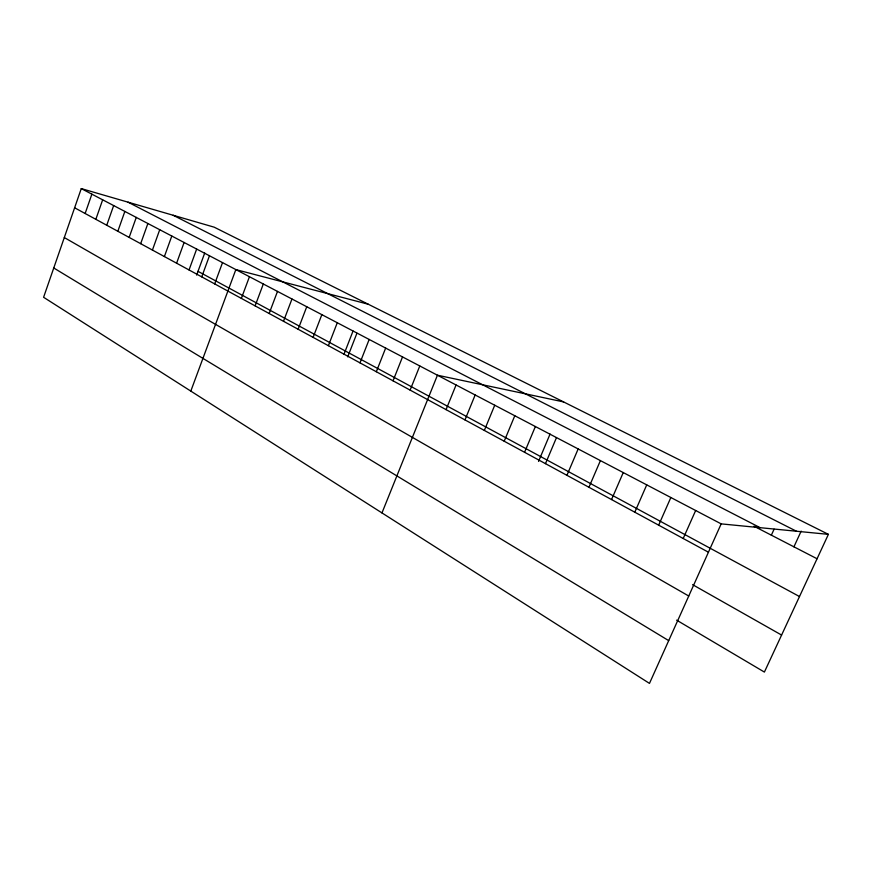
<?xml version="1.0" encoding="UTF-8"?>
<svg xmlns="http://www.w3.org/2000/svg" width="872" height="872" viewBox="0 0 872 872"><rect width="100%" height="100%" fill="white"/><g stroke="black" fill="none" stroke-linecap="round" stroke-linejoin="round"><path stroke-width="1.31" d="M828.4 534.351L214.163 227.167L81.27 188.603L43.6 297.287L649.477 683.397L721.177 523.876L828.4 534.351L764.395 672.072L676.628 620.145M85.14 213.498L91.876 194.162M95.844 219.319L102.667 199.819M106.744 225.238L113.654 205.574M117.84 231.276L124.849 211.438M129.154 237.424L136.261 217.411M140.675 243.68L147.88 223.505M152.426 250.068L159.729 229.707M164.394 256.564L171.795 236.04M176.602 263.202L184.112 242.481M189.039 269.96L196.658 249.065M196.636 275.083L204.713 253.022M201.737 276.86L209.465 255.769M214.675 283.891L222.524 262.614M190.805 391.103L235.843 269.59L368.235 304.219M241.359 298.398L249.447 276.718M255.115 305.865L263.322 283.989M269.165 313.506L277.492 291.412M283.498 321.288L291.967 298.998M298.148 329.256L306.748 306.737M313.113 337.388L321.844 314.65M328.395 345.694L337.279 322.738M344.026 354.185L353.04 331M347.71 356.866L356.91 333.278M359.994 362.861L369.172 339.448M376.333 371.734L385.653 348.081M393.032 380.813L402.526 356.921M410.123 390.1L419.781 365.968M381.969 512.921L437.439 375.211L563.595 401.916M446.061 409.633L456.067 384.977M464.972 419.901L475.153 394.983M484.342 430.43L494.729 405.229M504.212 441.221L514.785 415.748M524.584 452.296L535.364 426.528M538.547 461.408L550.068 434.038M545.48 463.653L556.489 437.591M566.931 475.305L578.158 448.938M588.949 487.274L600.405 460.601M611.555 499.558L623.251 472.57M634.794 512.18L646.73 484.876M658.665 525.162L670.851 497.509M683.201 538.493L695.66 510.512M771.349 535.168L774.085 529.195M793.934 546.82L801.161 531.124M173.157 215.264L796.441 531.233M128.064 202.184L760.166 527.691M753.953 526.197L817.064 558.756M81.27 188.603L721.177 523.876M198.009 271.334L799.493 596.546M74.621 207.787L708.446 552.216M692.575 584.643L781.595 635.067M64.31 237.555L688.749 596.023M53.759 267.987L668.704 640.626"/></g></svg>
